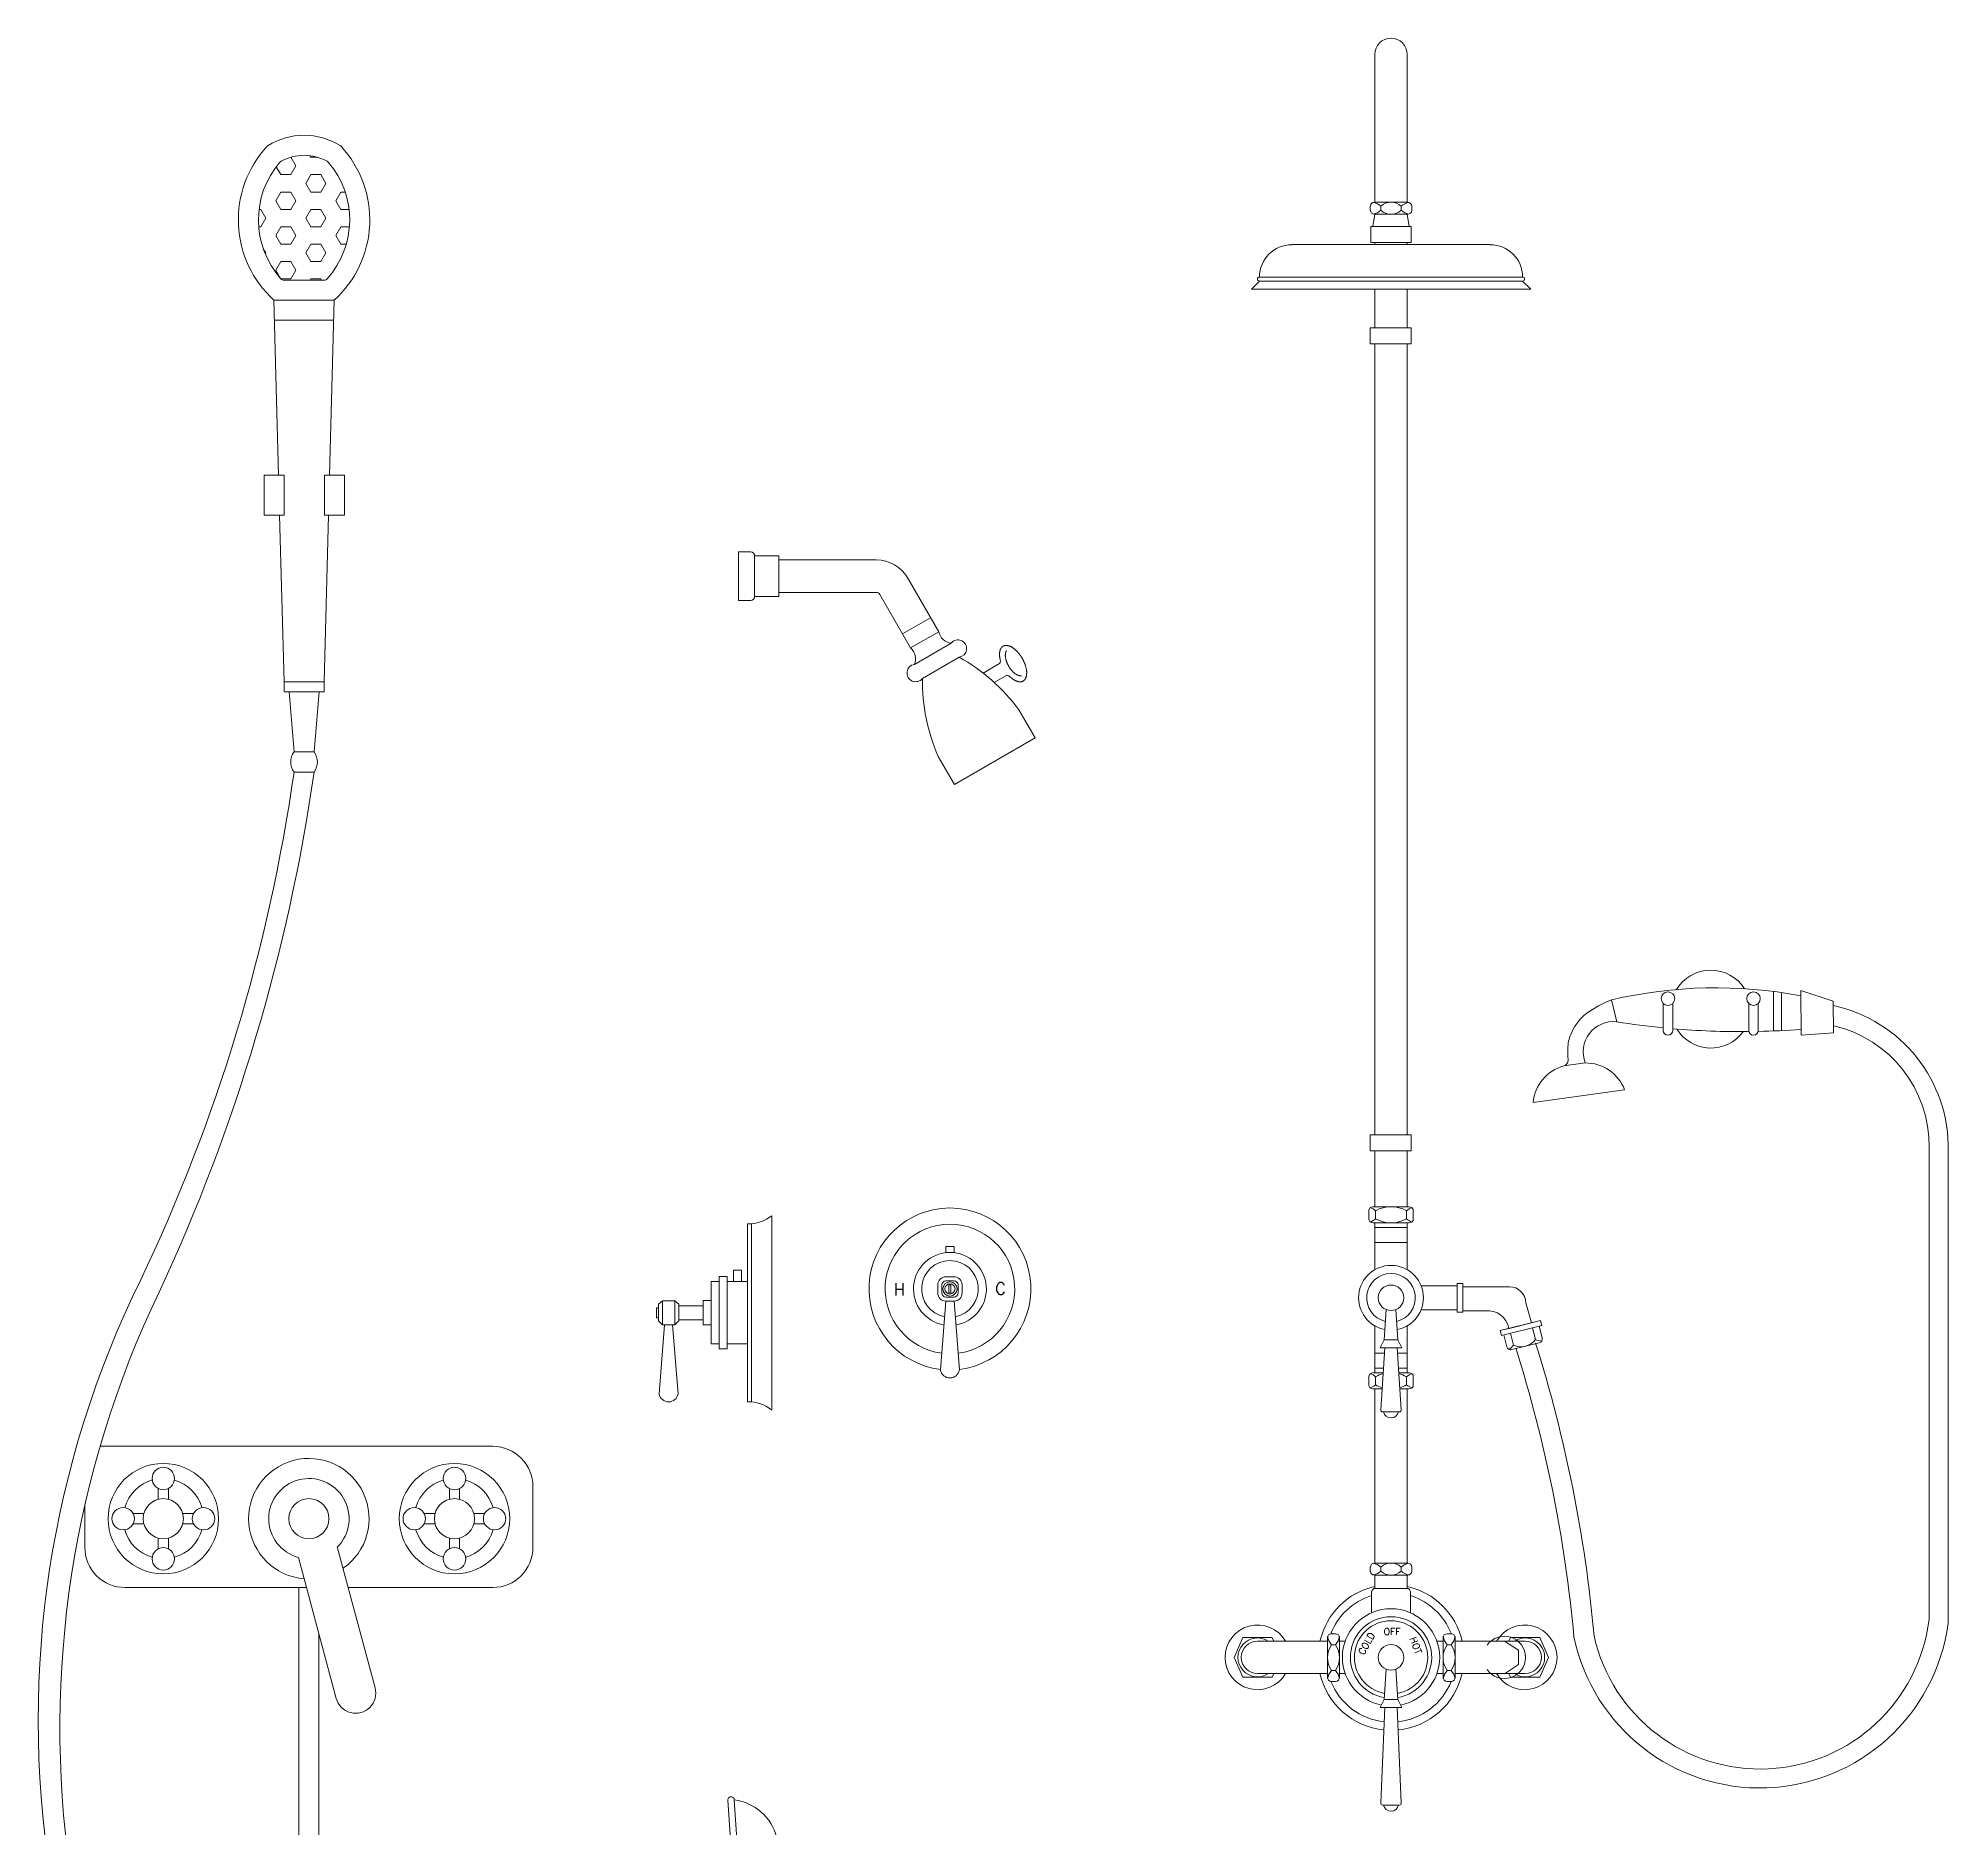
# Model space of a CAD drawing. Header units: centimetres. Extents: x 177 to 329, y -21 to 132.
# Drawn here: x 177.8 to 254, y 60.2 to 131.5 of the extents above; entities that cross this region are included whole.
import ezdxf

# ---------------------------------------------------------------- set-up
doc = ezdxf.new("R2010")
doc.units = ezdxf.units.CM
doc.header["$LTSCALE"] = 2.54
doc.layers.get('0').update_dxf_attribs({"lineweight": 18})
doc.styles.add('Txt', font='txt_____.ttf')

# ---------------------------------------------------------------- blocks, each defined once
blk = doc.blocks.new('Group')
at = {"color": 7, "lineweight": 18}
for p, q in [((44.612, 114.852), (44.413, 115.197)), ((45.212, 115.198), (45.177, 115.259)), ((45.212, 115.198), (45.465, 115.198)), ((44.012, 114.505), (43.83, 114.82)), ((44.012, 114.505), (44.412, 114.505)), ((44.412, 114.505), (44.612, 114.852)), ((45.012, 114.159), (45.212, 114.505)), ((45.212, 114.505), (45.612, 114.505)), ((45.812, 114.159), (45.612, 114.505)), ((43.812, 113.466), (44.012, 113.813)), ((44.012, 113.813), (44.412, 113.813)), ((44.612, 113.466), (44.412, 113.813)), ((45.212, 113.813), (45.012, 114.159)), ((45.212, 113.813), (45.612, 113.813)), ((45.612, 113.813), (45.812, 114.159)), ((46.212, 113.466), (46.412, 113.813)), ((46.412, 113.813), (46.581, 113.813)), ((43.148, 113.12), (43.212, 113.12)), ((43.412, 112.773), (43.212, 113.12)), ((43.212, 112.427), (43.412, 112.773)), ((44.012, 113.12), (43.812, 113.466)), ((44.012, 113.12), (44.412, 113.12)), ((44.412, 113.12), (44.612, 113.466)), ((45.012, 112.773), (45.212, 113.12)), ((45.212, 112.427), (45.012, 112.773)), ((45.212, 113.12), (45.612, 113.12)), ((45.812, 112.773), (45.612, 113.12)), ((45.612, 112.427), (45.812, 112.773)), ((46.412, 113.12), (46.212, 113.466)), ((46.412, 113.12), (46.736, 113.12)), ((43.134, 112.427), (43.212, 112.427)), ((43.812, 112.081), (44.012, 112.427)), ((44.012, 111.734), (43.812, 112.081)), ((44.012, 112.427), (44.412, 112.427)), ((44.612, 112.081), (44.412, 112.427)), ((44.412, 111.734), (44.612, 112.081)), ((45.212, 112.427), (45.612, 112.427)), ((46.212, 112.081), (46.412, 112.427)), ((46.412, 111.734), (46.212, 112.081)), ((46.412, 112.427), (46.749, 112.427)), ((43.412, 111.388), (43.316, 111.553)), ((43.392, 111.354), (43.412, 111.388)), ((44.012, 111.734), (44.412, 111.734)), ((45.012, 111.388), (45.212, 111.734)), ((45.212, 111.041), (45.012, 111.388)), ((45.212, 111.734), (45.612, 111.734)), ((45.812, 111.388), (45.612, 111.734)), ((45.612, 111.041), (45.812, 111.388)), ((46.412, 111.734), (46.624, 111.734)), ((43.812, 110.695), (44.012, 111.041)), ((43.983, 110.399), (43.812, 110.695)), ((44.012, 111.041), (44.412, 111.041)), ((44.612, 110.695), (44.412, 111.041)), ((44.412, 110.349), (44.612, 110.695)), ((45.212, 111.041), (45.612, 111.041)), ((44.027, 110.349), (44.412, 110.349)), ((45.186, 110.303), (45.212, 110.349)), ((45.212, 110.349), (45.612, 110.349)), ((45.638, 110.303), (45.612, 110.349))]:
    blk.add_line(p, q, dxfattribs=at)
blk = doc.blocks.new('Group-1')
for p, q in [((45.744, 110.303), (44.139, 110.303)), ((43.742, 109.503), (43.925, 102.536)), ((44.942, 109.503), (43.742, 109.503)), ((44.942, 109.503), (46.142, 109.503)), ((46.142, 109.503), (45.958, 102.536)), ((46.142, 109.503), (46.142, 109.503)), ((46.121, 108.703), (43.763, 108.703)), ((43.35, 100.936), (43.35, 102.536)), ((43.35, 102.536), (44.15, 102.536)), ((44.15, 100.936), (44.15, 102.536)), ((45.75, 102.536), (45.75, 100.936)), ((45.75, 102.536), (46.55, 102.536)), ((46.55, 102.536), (46.55, 100.936)), ((44.15, 100.936), (43.35, 100.936)), ((43.967, 100.936), (44.142, 94.303)), ((45.916, 100.936), (45.742, 94.303)), ((46.55, 100.936), (45.75, 100.936)), ((44.142, 94.303), (44.142, 93.903)), ((44.142, 94.303), (45.742, 94.303)), ((44.142, 93.903), (45.742, 93.903)), ((44.542, 91.503), (44.342, 93.903)), ((45.542, 93.903), (45.342, 91.503)), ((45.742, 94.303), (45.742, 93.903)), ((44.542, 91.503), (45.342, 91.503)), ((44.542, 90.703), (45.342, 90.703)), ((36.813, 63.835), (45.133, 63.835)), ((39.133, 61.718), (39.133, 62.152)), ((39.533, 61.723), (39.533, 62.152)), ((50.733, 61.718), (50.733, 62.152)), ((51.133, 61.723), (51.133, 62.152)), ((36.205, 60.63), (36.205, 61.487)), ((38.562, 61.152), (38.133, 61.152)), ((40.099, 61.152), (40.533, 61.152)), ((50.162, 61.152), (49.733, 61.152)), ((51.699, 61.152), (52.133, 61.152)), ((38.567, 60.752), (38.133, 60.752)), ((39.133, 60.181), (39.133, 59.752)), ((39.533, 60.186), (39.533, 59.752)), ((40.104, 60.752), (40.533, 60.752)), ((50.167, 60.752), (49.733, 60.752)), ((50.733, 60.181), (50.733, 59.752)), ((51.133, 60.186), (51.133, 59.752)), ((51.704, 60.752), (52.133, 60.752)), ((44.718, 59.41), (46.224, 53.79)), ((47.769, 54.205), (46.263, 59.825)), ((44.733, 46.921), (44.733, 58.211)), ((45.533, 46.921), (45.533, 56.368))]:
    blk.add_line(p, q)
at = {"flags": 128}
for points in [[(54.061, 60.63), (54.061, 62.235, 0.414214), (52.461, 63.835), (45.133, 63.835)], [(36.205, 61.011), (36.205, 59.811, 0.414214), (37.805, 58.211), (45.039, 58.211)], [(54.061, 61.011), (54.061, 59.811, -0.414214), (52.461, 58.211), (46.696, 58.211)]]:
    blk.add_lwpolyline(points, format="xyb", dxfattribs=at)
for centre, radius in [((39.333, 60.952), 2.2), ((39.333, 62.552), 0.447), ((50.933, 60.952), 2.2), ((50.933, 62.552), 0.447), ((39.333, 60.952), 0.8), ((45.133, 60.952), 0.8), ((50.933, 60.952), 0.8), ((37.733, 60.952), 0.447), ((40.933, 60.952), 0.447), ((49.333, 60.952), 0.447), ((52.533, 60.952), 0.447), ((39.333, 59.352), 0.447), ((50.933, 59.352), 0.447)]:
    blk.add_circle(centre, radius)
for centre, radius, start, end in [((44.99, 113.212), 2.867, 90.96995, 121.19362), ((44.893, 113.212), 2.867, 58.80638, 89.03005), ((46.642, 112.704), 4.319, 137.24972, 227.81281), ((43.588, 115.527), 0.16, 121.19362, 137.24972), ((44.097, 114.897), 0.16, 117.90779, 139.24689), ((44.99, 113.212), 2.067, 91.34537, 117.90779), ((44.893, 113.212), 2.067, 62.09221, 88.65463), ((45.786, 114.897), 0.16, 40.75311, 62.09221), ((43.241, 112.704), 4.319, 312.18719, 42.75028), ((46.295, 115.527), 0.16, 42.75028, 58.80638), ((46.642, 112.704), 3.519, 139.24689, 221.83055), ((43.241, 112.704), 3.519, 318.16945, 40.75311), ((44.139, 110.463), 0.16, 221.83055, 270), ((45.744, 110.463), 0.16, 270, 318.16945), ((45.086, 91.103), 0.676, 143.70592, 216.29408), ((44.797, 91.103), 0.676, 323.70592, 36.29408), ((-24.624, 100.547), 69.862, 334.47982, 351.89998), ((-28.124, 101.319), 74.229, 335.02428, 351.77769), ((74.039, 52.933), 39.691, 153.81372, 188.82473), ((75.362, 52.605), 40.151, 154.36283, 188.1382), ((45.133, 60.952), 2.4, 304.47122, 265.52878), ((39.333, 60.952), 1.6, 105.2407, 164.2093), ((39.333, 60.952), 1.6, 16.44125, 74.07887), ((45.133, 60.952), 1.6, 315.3431, 254.7554), ((50.933, 60.952), 1.6, 106.12, 164.0884), ((50.933, 60.952), 1.6, 16.23422, 73.90469), ((39.333, 60.952), 1.6, 196.2342, 253.9047), ((39.333, 60.952), 1.6, 286.12, 344.0884), ((50.933, 60.952), 1.6, 196.4413, 254.0789), ((50.933, 60.952), 1.6, 285.2407, 344.2093), ((46.997, 53.998), 0.8, 195, 15)]:
    blk.add_arc(centre, radius, start, end)
blk.add_blockref('Group', (0, 0))
blk = doc.blocks.new('Group-3')
at = {"linetype": 'Continuous'}
for p, q in [((61.831, 49.732), (62.137, 44.976)), ((62.084, 49.748), (62.391, 44.993))]:
    blk.add_line(p, q, dxfattribs=at)
for centre, radius, start, end in [((61.957, 49.743), 0.127, 2.26741, 187.20993), ((61.817, 47.738), 2.027, 14.97469, 82.41864)]:
    blk.add_arc(centre, radius, start, end, dxfattribs=at)
blk = doc.blocks.new('Group-4')
at = {"linetype": 'Continuous'}
for p, q in [((62.249, 97.54), (62.249, 99.475)), ((62.249, 99.475), (62.733, 99.475)), ((62.894, 97.701), (62.894, 99.314)), ((62.894, 99.314), (63.862, 99.314)), ((63.862, 97.701), (63.862, 99.314)), ((63.862, 99.153), (67.739, 99.153)), ((70.227, 96.295), (68.996, 98.427)), ((62.249, 97.54), (62.733, 97.54)), ((62.894, 97.701), (63.862, 97.701)), ((63.862, 97.862), (67.739, 97.862)), ((69.11, 95.649), (67.878, 97.782)), ((68.787, 96.208), (69.904, 96.853)), ((69.11, 95.649), (70.227, 96.295)), ((69.257, 94.99), (70.725, 95.837)), ((69.58, 94.431), (71.047, 95.278)), ((71.998, 94.646), (72.603, 94.996)), ((72.438, 94.274), (72.875, 94.525)), ((73.422, 93.18), (74.067, 92.063)), ((70.854, 90.208), (74.067, 92.063)), ((70.209, 91.325), (70.854, 90.208))]:
    blk.add_line(p, q, dxfattribs=at)
for centre, radius, start, end in [((62.733, 99.314), 0.161, 0, 90), ((67.739, 97.701), 1.452, 30, 90), ((62.733, 97.701), 0.161, 270, 0), ((67.739, 97.701), 0.161, 30, 90), ((70.805, 96.424), 0.592, 192.59294, 262.20358), ((68.709, 95.213), 0.592, 337.79642, 47.40706), ((70.993, 95.619), 0.346, 279.00323, 140.99677), ((67.378, 88.733), 7.504, 36.34855, 60.72835), ((69.311, 94.648), 0.346, 99.00323, 320.99677), ((72.523, 95.135), 0.161, 300, 13.78752), ((72.955, 94.386), 0.161, 46.21248, 120), ((77.083, 94.336), 7.504, 179.27165, 203.65145)]:
    blk.add_arc(centre, radius, start, end, dxfattribs=at)
for points, knots in [([(73.067, 94.502), (73.12, 94.451), (73.253, 94.355), (73.375, 94.309), (73.45, 94.296), (73.553, 94.301), (73.645, 94.364), (73.671, 94.403), (73.703, 94.453), (73.728, 94.556), (73.738, 94.714), (73.689, 94.947), (73.604, 95.15), (73.556, 95.232), (73.509, 95.314), (73.376, 95.491), (73.238, 95.613), (73.108, 95.704), (72.955, 95.749), (72.895, 95.746), (72.849, 95.743), (72.779, 95.71), (72.73, 95.667), (72.671, 95.574), (72.645, 95.408), (72.661, 95.245), (72.679, 95.174)], [0, 0, 0, 1, 2, 3, 4, 5, 6, 6, 7, 8, 9, 10, 11, 11, 12, 13, 14, 15, 16, 16, 17, 18, 19, 20, 21, 22, 22, 22]), ([(72.935, 95.549), (72.909, 95.512), (72.887, 95.435), (72.878, 95.316), (72.914, 95.138), (72.979, 94.983), (73.015, 94.92), (73.051, 94.857), (73.153, 94.723), (73.259, 94.63), (73.329, 94.583), (73.398, 94.552), (73.475, 94.531), (73.52, 94.536)], [0, 0, 0, 1, 2, 3, 4, 5, 5, 6, 7, 8, 9, 10, 11, 11, 11])]:
    blk.add_open_spline(points, degree=2, knots=knots, dxfattribs=at)
blk = doc.blocks.new('Group-5')
at = {"linetype": 'Continuous'}
for p, q in [((70.514, 71.549), (70.514, 71.792)), ((70.837, 71.549), (70.837, 71.792)), ((70.191, 69.945), (70.191, 70.268)), ((70.353, 69.945), (70.353, 70.268)), ((70.837, 70.59), (70.514, 70.59)), ((70.837, 70.429), (70.514, 70.429)), ((70.635, 69.947), (70.635, 70.266)), ((70.635, 70.266), (70.716, 70.266)), ((70.716, 69.947), (70.716, 70.266)), ((70.998, 69.945), (70.998, 70.268)), ((71.159, 69.945), (71.159, 70.268)), ((70.514, 69.622), (70.298, 66.881)), ((70.837, 69.784), (70.514, 69.784)), ((70.837, 69.622), (70.514, 69.622)), ((70.635, 69.947), (70.716, 69.947)), ((70.837, 69.622), (71.053, 66.881))]:
    blk.add_line(p, q, dxfattribs=at)
for radius in [0.282, 0.202]:
    blk.add_circle((70.675, 70.106), radius, dxfattribs=at)
for centre, radius, start, end in [((70.675, 70.106), 3.226, 276.69402, 263.30598), ((70.675, 70.106), 2.581, 277.2394, 262.7606), ((70.675, 70.025), 1.774, 84.78409, 95.21591), ((70.675, 70.106), 1.452, 279.36312, 260.63688), ((70.675, 70.106), 1.129, 280.75347, 259.24653), ((70.514, 70.268), 0.323, 90, 180), ((70.514, 70.268), 0.161, 90, 180), ((70.837, 70.268), 0.323, 0, 90), ((70.837, 70.268), 0.161, 0, 90), ((70.514, 69.945), 0.323, 180, 270), ((70.514, 69.945), 0.161, 180, 270), ((70.837, 69.945), 0.323, 270, 360), ((70.837, 69.945), 0.161, 270, 360), ((70.675, 66.94), 0.382, 189.00981, 350.99019)]:
    blk.add_arc(centre, radius, start, end, dxfattribs=at)
at = {"char_height": 0.4839, "attachment_point": 2, "line_spacing_factor": 1.059182, "style": 'Txt'}
for s, insert in [('{\\C7;\\lH}', (68.659, 70.33)), ('{\\C7;\\lC}', (72.691, 70.362))]:
    blk.add_mtext(s, dxfattribs=dict(at, insert=insert))
blk = doc.blocks.new('Group-6')
at = {"linetype": 'Continuous'}
for p, q in [((62.611, 72.701), (62.611, 65.605)), ((62.773, 72.701), (62.773, 65.605)), ((63.579, 73.024), (63.579, 65.282)), ((62.047, 70.405), (62.047, 70.848)), ((62.369, 70.405), (62.369, 70.848)), ((61.16, 70.405), (61.16, 67.92)), ((61.16, 70.405), (61.482, 70.405)), ((61.482, 70.605), (61.482, 67.721)), ((61.482, 70.605), (61.805, 70.605)), ((61.805, 70.605), (61.805, 67.721)), ((61.805, 70.405), (62.611, 70.405)), ((58.982, 69.355), (59.063, 69.355)), ((58.982, 68.951), (58.982, 69.355)), ((59.224, 69.637), (59.063, 69.495)), ((59.063, 68.83), (59.063, 69.495)), ((59.224, 68.669), (59.224, 69.637)), ((59.224, 69.637), (59.708, 69.637)), ((59.708, 68.669), (59.708, 69.637)), ((59.708, 69.637), (59.869, 69.495)), ((59.869, 68.83), (59.869, 69.495)), ((59.869, 69.435), (60.837, 69.435)), ((60.837, 69.647), (60.837, 68.679)), ((61.16, 69.647), (60.837, 69.647)), ((58.982, 68.951), (59.063, 68.951)), ((59.224, 68.669), (59.063, 68.83)), ((59.305, 68.669), (59.088, 65.927)), ((59.224, 68.669), (59.708, 68.669)), ((59.627, 68.669), (59.844, 65.927)), ((59.708, 68.669), (59.869, 68.83)), ((59.869, 68.871), (60.837, 68.871)), ((61.16, 68.679), (60.837, 68.679)), ((61.16, 67.92), (61.482, 67.92)), ((61.805, 67.92), (62.611, 67.92)), ((61.482, 67.721), (61.805, 67.721))]:
    blk.add_line(p, q, dxfattribs=at)
for centre, radius, start, end in [((62.651, 74.195), 1.494, 268.46896, 308.40093), ((62.208, 69.081), 1.774, 84.78409, 95.21591), ((59.466, 65.987), 0.382, 189.00981, 350.99019), ((62.651, 64.111), 1.494, 51.59907, 91.53104)]:
    blk.add_arc(centre, radius, start, end, dxfattribs=at)
blk = doc.blocks.new('Group-7')
at = {"linetype": 'Continuous'}
for p, q in [((87.605, 114.668), (87.605, 119.296)), ((88.895, 114.668), (88.895, 119.296)), ((87.605, 113.409), (87.605, 115.466)), ((88.895, 113.409), (88.895, 115.428)), ((87.425, 113.087), (87.425, 113.248)), ((87.524, 112.441), (87.605, 112.925)), ((88.914, 113.409), (87.587, 113.409)), ((88.914, 112.925), (87.587, 112.925)), ((87.847, 113.087), (87.847, 113.248)), ((88.653, 113.087), (88.653, 113.248)), ((88.976, 112.441), (88.895, 112.925)), ((89.075, 113.087), (89.075, 113.248)), ((87.444, 111.796), (87.444, 112.441)), ((89.057, 112.441), (87.444, 112.441)), ((89.057, 111.796), (89.057, 112.441)), ((92.202, 111.716), (84.299, 111.716)), ((89.057, 111.796), (87.444, 111.796)), ((87.605, 111.716), (87.605, 111.796)), ((88.895, 111.716), (88.895, 111.796)), ((82.686, 109.941), (83.008, 110.264)), ((93.815, 109.941), (82.686, 109.941)), ((93.492, 110.425), (83.008, 110.425)), ((93.492, 110.264), (83.008, 110.264)), ((87.605, 108.407), (87.605, 109.941)), ((88.895, 108.407), (88.895, 109.941)), ((93.815, 109.941), (93.492, 110.264)), ((87.416, 108.407), (87.416, 107.762)), ((89.057, 108.407), (87.416, 108.407)), ((89.057, 107.762), (89.057, 108.407)), ((89.057, 107.762), (87.416, 107.762)), ((87.605, 76.25), (87.605, 107.762)), ((87.605, 107.117), (87.605, 107.762)), ((88.895, 76.25), (88.895, 107.762)), ((88.895, 107.117), (88.895, 107.762)), ((96.815, 81.533), (96.517, 81.386)), ((97.037, 81.622), (96.815, 81.533)), ((97.241, 80.751), (97.037, 81.622)), ((103.494, 81.959), (103.494, 80.384)), ((103.81, 81.916), (103.81, 80.399)), ((104.574, 81.994), (105.873, 81.578)), ((104.581, 81.995), (104.587, 80.214)), ((105.873, 81.578), (105.877, 80.304)), ((95.703, 80.751), (95.627, 80.642)), ((95.801, 80.863), (95.703, 80.751)), ((95.921, 80.986), (95.801, 80.863)), ((96.07, 81.112), (95.921, 80.986)), ((96.271, 81.246), (96.07, 81.112)), ((96.517, 81.386), (96.271, 81.246)), ((99.094, 81.483), (99.094, 80.41)), ((99.474, 81.483), (99.474, 80.41)), ((102.502, 81.483), (102.502, 80.41)), ((102.881, 81.483), (102.881, 80.41)), ((95.326, 79.972), (95.313, 79.903)), ((95.346, 80.043), (95.326, 79.972)), ((95.366, 80.122), (95.346, 80.043)), ((95.394, 80.194), (95.366, 80.122)), ((95.428, 80.274), (95.394, 80.194)), ((95.461, 80.362), (95.428, 80.274)), ((95.51, 80.452), (95.461, 80.362)), ((95.565, 80.543), (95.51, 80.452)), ((95.627, 80.642), (95.565, 80.543)), ((104.587, 80.214), (105.877, 80.304)), ((95.297, 79.688), (95.29, 79.627)), ((95.29, 79.627), (95.292, 79.559)), ((95.292, 79.559), (95.292, 79.498)), ((95.292, 79.498), (95.293, 79.438)), ((95.293, 79.438), (95.3, 79.386)), ((95.308, 79.826), (95.295, 79.756)), ((95.295, 79.756), (95.297, 79.688)), ((95.3, 79.386), (95.3, 79.333)), ((95.3, 79.333), (95.307, 79.281)), ((95.306, 79.235), (95.305, 79.19)), ((95.307, 79.281), (95.306, 79.235)), ((95.313, 79.903), (95.308, 79.826)), ((95.99, 79.11), (95.135, 78.992)), ((95.185, 79.014), (95.135, 78.992)), ((95.226, 79.043), (95.185, 79.014)), ((95.26, 79.077), (95.226, 79.043)), ((95.278, 79.11), (95.26, 79.077)), ((95.295, 79.15), (95.278, 79.11)), ((95.305, 79.19), (95.295, 79.15)), ((97.556, 78.038), (93.916, 77.537)), ((87.416, 76.25), (87.416, 75.605)), ((89.057, 76.25), (87.416, 76.25)), ((89.057, 75.605), (89.057, 76.25)), ((89.057, 75.605), (87.416, 75.605)), ((87.605, 73.382), (87.605, 75.605)), ((87.605, 74.959), (87.605, 75.605)), ((88.895, 73.382), (88.895, 75.605)), ((88.895, 74.959), (88.895, 75.605)), ((109.687, 56.932), (109.687, 75.744)), ((110.449, 56.788), (110.449, 75.599)), ((87.363, 72.898), (87.363, 73.22)), ((87.524, 73.382), (88.977, 73.382)), ((87.637, 72.898), (87.637, 73.22)), ((88.864, 72.898), (88.864, 73.22)), ((89.138, 72.898), (89.138, 73.22)), ((87.524, 72.736), (88.977, 72.736)), ((87.605, 72.736), (87.605, 70.87)), ((87.605, 72.551), (88.895, 72.551)), ((88.895, 72.736), (88.895, 70.949)), ((87.605, 71.958), (87.605, 70.949)), ((87.605, 71.958), (88.895, 71.958)), ((88.895, 71.958), (88.895, 70.87)), ((90.881, 70.236), (89.446, 70.236)), ((90.881, 70.323), (91.111, 70.323)), ((91.111, 70.323), (90.881, 70.323)), ((90.881, 70.323), (90.881, 69.182)), ((91.111, 70.323), (91.111, 69.182)), ((91.111, 70.323), (91.111, 69.182)), ((91.111, 70.196), (92.972, 70.196)), ((93.843, 68.757), (93.617, 69.551)), ((87.605, 66.769), (87.605, 68.662)), ((87.605, 66.769), (87.605, 68.635)), ((87.605, 67.547), (87.605, 68.556)), ((87.605, 66.769), (87.605, 68.556)), ((87.605, 68.556), (87.605, 66.769)), ((87.605, 68.556), (87.605, 67.547)), ((87.978, 68.08), (88.055, 69.283)), ((88.523, 68.08), (88.445, 69.283)), ((88.895, 66.769), (88.895, 68.662)), ((88.895, 66.769), (88.895, 68.635)), ((88.895, 66.769), (88.895, 68.556)), ((88.895, 67.547), (88.895, 68.556)), ((90.881, 69.269), (89.446, 69.269)), ((90.881, 69.182), (91.111, 69.182)), ((91.111, 69.228), (92.004, 69.228)), ((94.203, 68.847), (92.603, 68.446)), ((94.252, 68.65), (92.652, 68.25)), ((93.956, 68.785), (92.85, 68.508)), ((94.006, 68.09), (93.889, 68.559)), ((94.272, 68.156), (94.155, 68.626)), ((94.203, 68.847), (94.252, 68.65)), ((87.978, 68.08), (87.817, 67.757)), ((87.978, 68.08), (88.523, 68.08)), ((88.523, 68.08), (88.684, 67.757)), ((92.603, 68.446), (92.652, 68.25)), ((92.863, 67.804), (92.745, 68.273)), ((93.129, 67.87), (93.011, 68.34)), ((93.058, 67.687), (94.155, 67.961)), ((87.605, 67.547), (87.98, 67.547)), ((87.817, 67.757), (88.684, 67.757)), ((88.004, 67.757), (87.842, 65.295)), ((88.496, 67.757), (88.658, 65.295)), ((88.521, 67.547), (88.895, 67.547)), ((87.363, 66.607), (87.363, 66.285)), ((87.524, 66.769), (87.939, 66.769)), ((87.605, 66.954), (87.951, 66.954)), ((87.637, 66.607), (87.637, 66.285)), ((88.549, 66.954), (88.895, 66.954)), ((88.562, 66.769), (88.977, 66.769)), ((88.864, 66.607), (88.864, 66.285)), ((89.138, 66.607), (89.138, 66.285)), ((87.524, 66.124), (87.897, 66.124)), ((87.605, 59.185), (87.605, 66.124)), ((88.604, 66.124), (88.977, 66.124)), ((88.895, 59.185), (88.895, 66.124)), ((87.923, 65.205), (88.578, 65.208)), ((87.425, 58.862), (87.425, 59.023)), ((87.587, 59.185), (88.914, 59.185)), ((87.587, 58.701), (88.914, 58.701)), ((87.605, 59.185), (88.895, 59.185)), ((87.605, 58.701), (87.605, 58.176)), ((87.847, 58.862), (87.847, 59.023)), ((88.653, 58.862), (88.653, 59.023)), ((88.895, 58.701), (88.895, 58.176)), ((89.075, 58.862), (89.075, 59.023)), ((87.473, 58.015), (87.473, 57.207)), ((87.634, 58.176), (88.867, 58.176)), ((89.028, 58.015), (89.028, 57.207)), ((86.038, 56.366), (85.877, 56.366)), ((90.484, 56.366), (90.646, 56.366)), ((82.344, 56.218), (82.004, 55.425)), ((83.511, 56.218), (82.344, 56.218)), ((82.928, 56.071), (85.715, 56.071)), ((83.511, 56.218), (83.574, 56.071)), ((85.715, 54.629), (85.715, 56.205)), ((86.038, 55.931), (85.877, 55.931)), ((86.199, 54.629), (86.199, 56.205)), ((86.199, 56.071), (86.416, 56.071)), ((90.323, 56.071), (90.106, 56.071)), ((90.323, 54.629), (90.323, 56.205)), ((90.484, 55.931), (90.646, 55.931)), ((90.807, 54.629), (90.807, 56.205)), ((93.595, 56.071), (90.807, 56.071)), ((92.766, 56.075), (93.325, 55.712)), ((93.011, 56.218), (92.948, 56.071)), ((93.011, 56.218), (94.178, 56.218)), ((93.325, 55.712), (93.325, 55.139)), ((94.178, 56.218), (94.519, 55.425)), ((82.344, 54.633), (82.004, 55.425)), ((86.038, 54.898), (85.877, 54.898)), ((90.484, 54.898), (90.646, 54.898)), ((92.766, 54.776), (93.325, 55.139)), ((94.178, 54.633), (94.519, 55.425)), ((83.511, 54.633), (82.344, 54.633)), ((82.928, 54.78), (85.715, 54.78)), ((83.511, 54.633), (83.574, 54.78)), ((86.038, 54.467), (85.877, 54.467)), ((86.199, 54.78), (86.416, 54.78)), ((90.323, 54.78), (90.106, 54.78)), ((90.484, 54.467), (90.646, 54.467)), ((93.595, 54.78), (90.807, 54.78)), ((93.011, 54.633), (92.948, 54.78)), ((93.011, 54.633), (94.178, 54.633)), ((87.978, 53.753), (87.817, 53.43)), ((87.817, 53.43), (88.684, 53.43)), ((87.978, 53.753), (88.523, 53.753)), ((88.523, 53.753), (88.684, 53.43)), ((87.923, 49.537), (88.578, 49.54))]:
    blk.add_line(p, q, dxfattribs=at)
for p, q in [((87.978, 53.753), (88.055, 54.956)), ((88.523, 53.753), (88.445, 54.956)), ((88.004, 53.43), (87.842, 49.627)), ((88.496, 53.43), (88.658, 49.627))]:
    blk.add_line(p, q)
for centre, radius in [((99.284, 81.674), 0.269), ((102.692, 81.674), 0.269), ((88.25, 69.753), 0.509), ((88.25, 55.425), 0.509)]:
    blk.add_circle(centre, radius, dxfattribs=at)
for centre, radius, start, end in [((88.25, 119.296), 0.645, 0, 180), ((87.587, 113.248), 0.161, 90, 180), ((87.587, 113.087), 0.161, 180, 270), ((87.444, 112.824), 0.585, 46.39718, 80.75493), ((87.444, 113.51), 0.585, 279.24507, 313.60282), ((88.25, 112.824), 0.585, 46.39718, 133.60282), ((88.25, 113.51), 0.585, 226.39718, 313.60282), ((89.057, 112.824), 0.585, 99.24507, 133.60282), ((89.057, 113.51), 0.585, 226.39718, 260.75493), ((88.914, 113.248), 0.161, 0, 90), ((88.914, 113.087), 0.161, 270, 0), ((84.299, 110.425), 1.29, 90, 180), ((92.202, 110.425), 1.29, 0, 90), ((83.008, 110.345), 0.0806, 90, 270), ((93.492, 110.345), 0.0806, 270, 90), ((100.994, 81.213), 1.594, 32.45548, 148.91587), ((100.994, 81.213), 1.594, 32.45548, 148.91587), ((101.201, 63.89), 18.215, 79.30316, 103.21486), ((97.113, 79.551), 1.207, 83.93277, 201.43556), ((102.189, 111.663), 31.305, 260.90436, 264.3262), ((104.657, 75.731), 5.794, 358.69647, 77.88155), ((99.284, 80.41), 0.19, 180, 0), ((102.189, 111.663), 31.305, 265.02431, 270.58461), ((100.994, 81.298), 1.594, 211.68424, 323.80575), ((102.692, 80.41), 0.19, 180, 0), ((102.189, 111.663), 31.305, 271.25676, 274.39039), ((104.787, 75.814), 4.9, 359.17381, 77.16541), ((95.561, 77.397), 1.651, 104.96912, 175.12712), ((96.01, 77.459), 1.651, 20.53579, 90.69379), ((87.524, 73.22), 0.161, 90, 180), ((87.184, 72.667), 0.715, 50.74183, 70.89899), ((88.25, 72.134), 1.248, 60.54121, 119.45879), ((89.316, 72.667), 0.715, 109.10101, 129.25817), ((88.977, 73.22), 0.161, 0, 90), ((87.524, 72.898), 0.161, 180, 270), ((87.184, 73.451), 0.715, 289.10101, 309.25817), ((88.25, 73.984), 1.248, 240.54121, 299.45879), ((89.316, 73.451), 0.715, 230.74183, 250.89899), ((88.977, 72.898), 0.161, 270, 0), ((88.25, 69.753), 1.29, 281.00134, 258.99866), ((88.25, 69.753), 0.968, 283.46397, 256.53603), ((92.972, 69.551), 0.645, 0, 90), ((92.115, 68.398), 0.838, 9.19124, 97.61603), ((93.019, 67.843), 0.161, 194.04421, 284.04421), ((92.556, 68.297), 0.715, 303.14521, 323.30238), ((93.433, 68.517), 0.715, 244.78604, 323.30238), ((94.311, 68.736), 0.715, 244.78604, 264.9432), ((94.116, 68.117), 0.161, 284.04421, 14.04421), ((87.524, 66.607), 0.161, 90, 180), ((87.524, 66.285), 0.161, 180, 270), ((87.184, 66.054), 0.715, 50.74183, 70.89899), ((87.184, 66.838), 0.715, 289.10101, 309.25817), ((88.25, 65.521), 1.248, 104.57409, 119.45879), ((88.25, 67.371), 1.248, 240.54121, 253.68678), ((88.25, 65.521), 1.248, 60.54121, 75.42591), ((88.25, 67.371), 1.248, 286.31322, 299.45879), ((89.316, 66.054), 0.715, 109.10101, 129.25817), ((89.316, 66.838), 0.715, 230.74183, 250.89899), ((88.977, 66.607), 0.161, 0, 90), ((88.977, 66.285), 0.161, 270, 0), ((87.922, 65.286), 0.0806, 173.55776, 270.25423), ((88.251, 65.269), 0.305, 192.1402, 348.36827), ((88.578, 65.288), 0.0806, 270.25423, 4.4217), ((87.587, 59.023), 0.161, 90, 180), ((87.587, 58.862), 0.161, 180, 270), ((87.444, 58.6), 0.585, 46.39718, 80.75493), ((87.444, 59.285), 0.585, 279.24507, 313.60282), ((88.25, 58.6), 0.585, 46.39718, 133.60282), ((88.25, 59.285), 0.585, 226.39718, 313.60282), ((89.057, 58.6), 0.585, 99.24507, 133.60282), ((89.057, 59.285), 0.585, 226.39718, 260.75493), ((88.914, 59.023), 0.161, 0, 90), ((88.914, 58.862), 0.161, 270, 0), ((87.634, 58.015), 0.161, 90, 180), ((88.867, 58.015), 0.161, 0, 90), ((82.928, 55.425), 1.29, 30, 330), ((85.877, 56.205), 0.161, 90, 180), ((86.038, 56.205), 0.161, 0, 90), ((90.484, 56.205), 0.161, 90, 180), ((90.646, 56.205), 0.161, 0, 90), ((93.573, 55.425), 1.29, 210, 150), ((102.947, 57.789), 7.568, 191.73095, 352.39624), ((102.957, 57.757), 6.78, 192.60653, 353.01093), ((82.928, 55.425), 0.776, 56.27929, 303.72071), ((82.928, 55.425), 0.645, 90, 270), ((86.623, 55.415), 0.907, 145.30745, 214.69255), ((86.341, 56.35), 0.626, 188.85537, 222.05716), ((85.573, 56.35), 0.626, 317.94284, 351.14463), ((85.292, 55.415), 0.907, 325.30745, 34.69255), ((91.23, 55.415), 0.907, 145.30745, 214.69255), ((90.949, 56.35), 0.626, 188.85537, 222.05716), ((90.181, 56.35), 0.626, 317.94284, 351.14463), ((89.9, 55.415), 0.907, 325.30745, 34.69255), ((92.766, 55.425), 0.842, 215.09369, 144.90631), ((93.595, 55.425), 0.776, 236.27929, 123.72071), ((93.595, 55.425), 0.645, 270, 90), ((86.328, 54.484), 0.612, 137.44654, 171.02027), ((85.587, 54.484), 0.612, 8.97973, 42.55346), ((90.935, 54.484), 0.612, 137.44654, 171.02027), ((90.195, 54.484), 0.612, 8.97973, 42.55346), ((85.877, 54.629), 0.161, 180, 270), ((86.038, 54.629), 0.161, 270, 0), ((90.484, 54.629), 0.161, 180, 270), ((90.646, 54.629), 0.161, 270, 0), ((87.922, 49.618), 0.0806, 173.55776, 270.25423), ((88.578, 49.621), 0.0806, 270.25423, 4.4217)]:
    blk.add_arc(centre, radius, start, end, dxfattribs=at)
for centre, radius, start, end in [((41.056, 51.298), 55.509, 5.14578, 17.44483), ((41.049, 51.256), 54.717, 5.23733, 17.50793), ((88.25, 55.425), 2.903, 102.83959, 167.16041), ((88.25, 55.425), 2.581, 107.53824, 158.68913), ((88.25, 55.425), 2.903, 12.83959, 77.16041), ((88.25, 55.425), 2.581, 21.37659, 72.46176), ((88.25, 55.425), 1.938, 281.4793, 258.5207), ((88.25, 55.425), 1.621, 279.50022, 260.49978), ((88.25, 55.425), 1.46, 280.14622, 259.85378), ((88.25, 55.425), 2.903, 192.83959, 264.37995), ((88.25, 55.425), 2.581, 201.74942, 263.98184), ((88.25, 55.425), 2.581, 276.01816, 338.20981), ((88.25, 55.425), 2.903, 275.62005, 347.16041), ((88.251, 49.601), 0.305, 192.1402, 348.36827)]:
    blk.add_arc(centre, radius, start, end)
at = {"char_height": 0.27218, "attachment_point": 1, "line_spacing_factor": 1.059182, "style": 'Txt'}
for s, insert, rotation in [('{\\C7;\\lCOLD}', (86.926, 55.626), 60.90714), ('{\\C7;\\lHOT}', (89.245, 56.276), 290.15151)]:
    blk.add_mtext(s, dxfattribs=dict(at, insert=insert, rotation=rotation))
at = {"insert": (87.954, 56.589), "char_height": 0.27218, "attachment_point": 1, "line_spacing_factor": 1.059182, "style": 'Txt'}
blk.add_mtext('{\\C7;\\lOFF}', dxfattribs=at)

msp = doc.modelspace()

# ---------------------------------------------------------------- block references
at = {"color": 7}
for name in ['Group-7', 'Group-1', 'Group-4', 'Group-6', 'Group-5', 'Group-3']:
    msp.add_blockref(name, (143.484, 11.562), dxfattribs=at)

doc.saveas('drawing.dxf')
